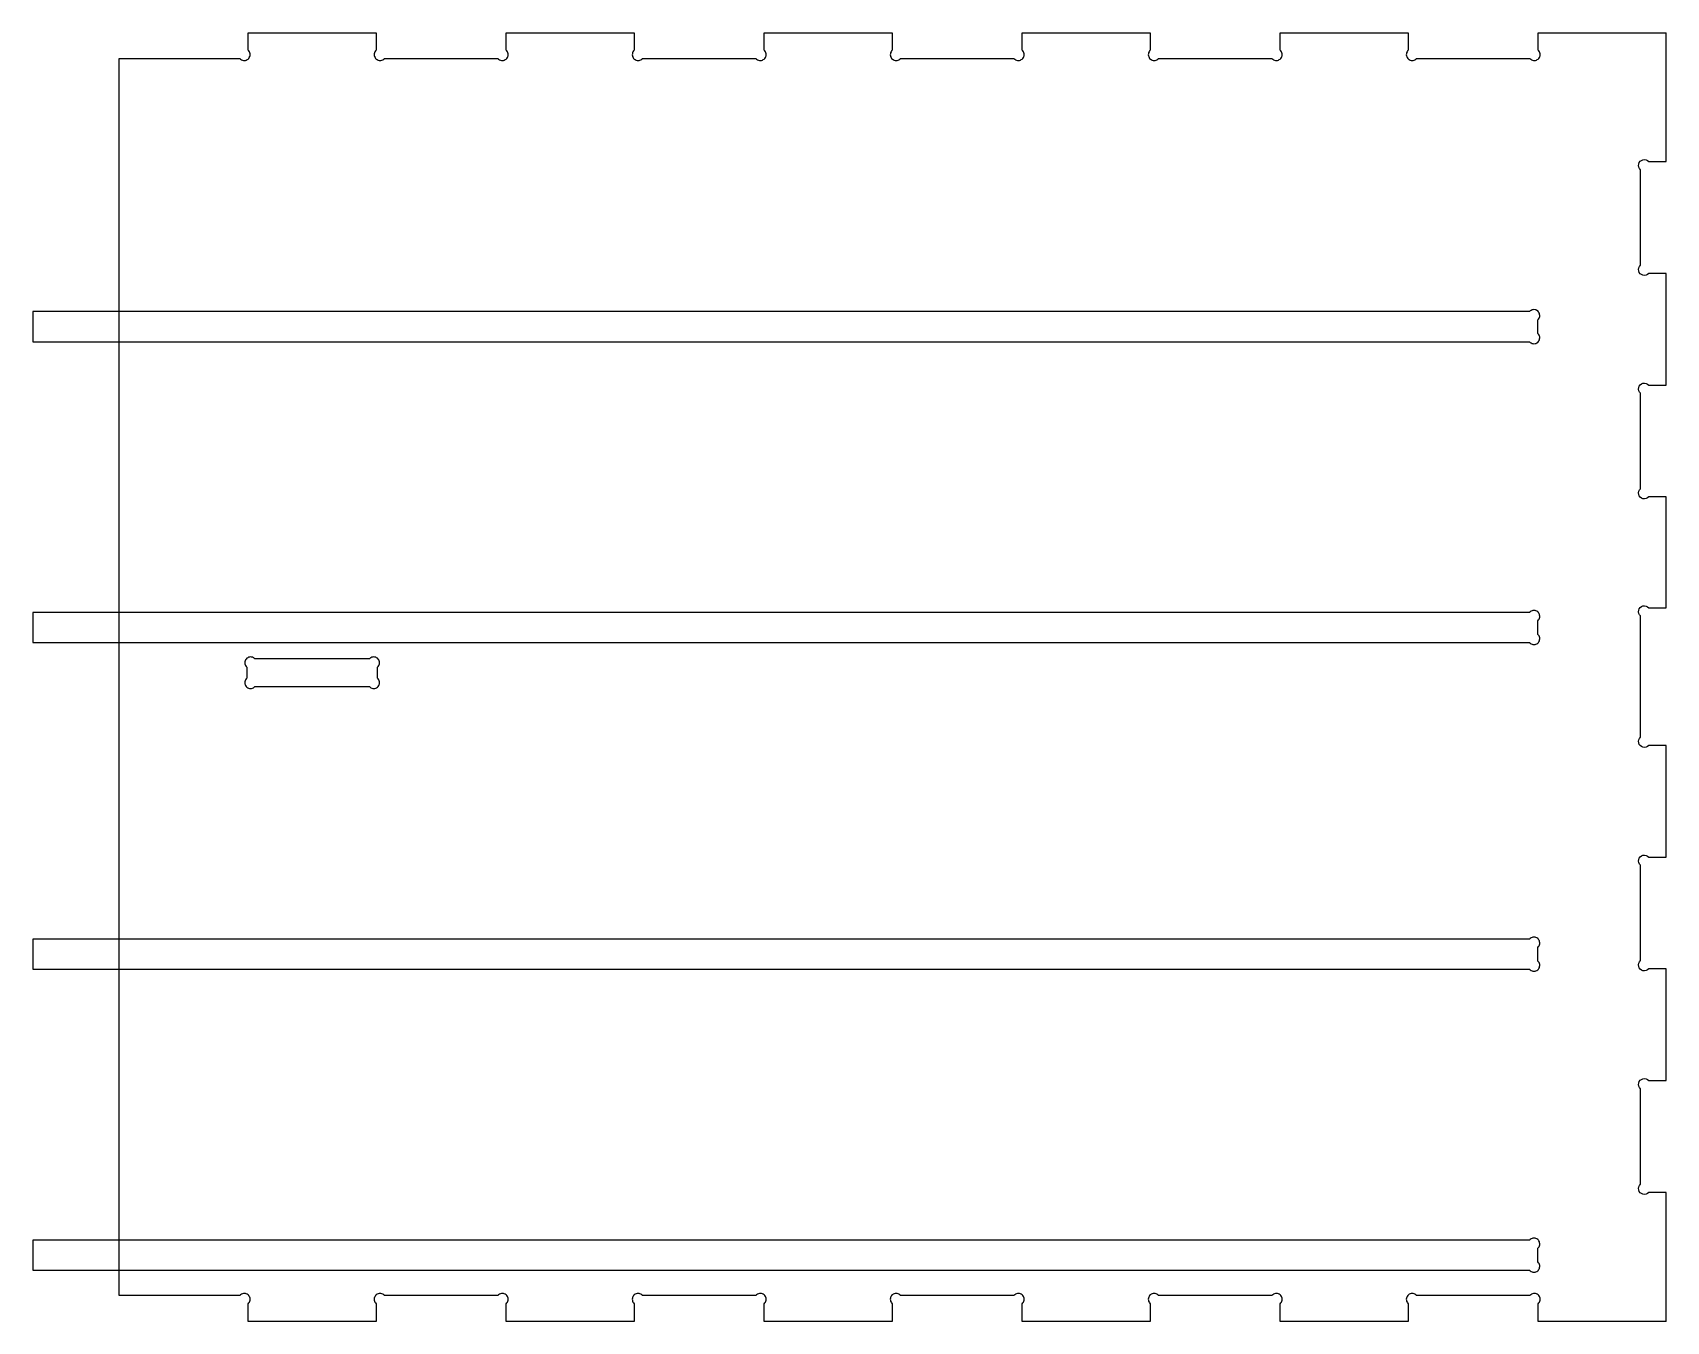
# Model space of a CAD drawing. Header units: inches. Extents: x 412 to 792, y 161 to 460.
import ezdxf

# ---------------------------------------------------------------- set-up
doc = ezdxf.new("R2010")
doc.units = ezdxf.units.IN
doc.header["$MEASUREMENT"] = 0
doc.layers.add('CUT', color=7, linetype='Continuous')
doc.layers.add('POCKET', color=7, linetype='Continuous')

msp = doc.modelspace()

# ---------------------------------------------------------------- linework, layer by layer
at = {"layer": 'CUT', "color": 4}
msp.add_lwpolyline([(791.52, 160.54), (761.72, 160.54), (761.72, 164.64), (761.88, 164.81), (762.01, 165), (762.11, 165.21), (762.17, 165.44), (762.18, 165.67), (762.16, 165.9), (762.1, 166.13), (762, 166.34), (761.87, 166.53), (761.7, 166.69), (761.51, 166.83), (761.3, 166.93), (761.08, 166.99), (760.84, 167.01), (760.61, 166.99), (760.39, 166.93), (760.17, 166.84), (759.98, 166.7), (759.81, 166.54), (733.42, 166.54), (733.26, 166.7), (733.06, 166.84), (732.85, 166.93), (732.62, 166.99), (732.39, 167.01), (732.16, 166.99), (731.94, 166.93), (731.72, 166.83), (731.53, 166.69), (731.37, 166.53), (731.23, 166.34), (731.14, 166.13), (731.07, 165.9), (731.05, 165.67), (731.07, 165.44), (731.13, 165.21), (731.22, 165), (731.36, 164.81), (731.52, 164.64), (731.52, 160.54), (701.72, 160.54), (701.72, 164.64), (701.88, 164.81), (702.01, 165), (702.11, 165.21), (702.17, 165.44), (702.18, 165.67), (702.16, 165.9), (702.1, 166.13), (702, 166.34), (701.87, 166.53), (701.7, 166.69), (701.51, 166.83), (701.3, 166.93), (701.08, 166.99), (700.84, 167.01), (700.61, 166.99), (700.39, 166.93), (700.17, 166.84), (699.98, 166.7), (699.81, 166.54), (673.42, 166.54), (673.26, 166.7), (673.06, 166.84), (672.85, 166.93), (672.62, 166.99), (672.39, 167.01), (672.16, 166.99), (671.94, 166.93), (671.72, 166.83), (671.53, 166.69), (671.37, 166.53), (671.23, 166.34), (671.14, 166.13), (671.07, 165.9), (671.05, 165.67), (671.07, 165.44), (671.13, 165.21), (671.22, 165), (671.36, 164.81), (671.52, 164.64), (671.52, 160.54), (641.72, 160.54), (641.72, 164.64), (641.88, 164.81), (642.01, 165), (642.11, 165.21), (642.17, 165.44), (642.18, 165.67), (642.16, 165.9), (642.1, 166.13), (642, 166.34), (641.87, 166.53), (641.7, 166.69), (641.51, 166.83), (641.3, 166.93), (641.08, 166.99), (640.84, 167.01), (640.61, 166.99), (640.39, 166.93), (640.17, 166.84), (639.98, 166.7), (639.81, 166.54), (613.42, 166.54), (613.26, 166.7), (613.06, 166.84), (612.85, 166.93), (612.62, 166.99), (612.39, 167.01), (612.16, 166.99), (611.94, 166.93), (611.72, 166.83), (611.53, 166.69), (611.37, 166.53), (611.23, 166.34), (611.14, 166.13), (611.07, 165.9), (611.05, 165.67), (611.07, 165.44), (611.13, 165.21), (611.22, 165), (611.36, 164.81), (611.52, 164.64), (611.52, 160.54), (581.72, 160.54), (581.72, 164.64), (581.88, 164.81), (582.01, 165), (582.11, 165.21), (582.17, 165.44), (582.18, 165.67), (582.16, 165.9), (582.1, 166.13), (582, 166.34), (581.87, 166.53), (581.7, 166.69), (581.51, 166.83), (581.3, 166.93), (581.08, 166.99), (580.84, 167.01), (580.61, 166.99), (580.39, 166.93), (580.17, 166.84), (579.98, 166.7), (579.81, 166.54), (553.42, 166.54), (553.26, 166.7), (553.06, 166.84), (552.85, 166.93), (552.62, 166.99), (552.39, 167.01), (552.16, 166.99), (551.94, 166.93), (551.72, 166.83), (551.53, 166.69), (551.37, 166.53), (551.23, 166.34), (551.14, 166.13), (551.07, 165.9), (551.05, 165.67), (551.07, 165.44), (551.13, 165.21), (551.22, 165), (551.36, 164.81), (551.52, 164.64), (551.52, 160.54), (521.72, 160.54), (521.72, 164.64), (521.88, 164.81), (522.01, 165), (522.11, 165.21), (522.17, 165.44), (522.18, 165.67), (522.16, 165.9), (522.1, 166.13), (522, 166.34), (521.87, 166.53), (521.7, 166.69), (521.51, 166.83), (521.3, 166.93), (521.08, 166.99), (520.84, 167.01), (520.61, 166.99), (520.39, 166.93), (520.17, 166.84), (519.98, 166.7), (519.81, 166.54), (493.42, 166.54), (493.26, 166.7), (493.06, 166.84), (492.85, 166.93), (492.62, 166.99), (492.39, 167.01), (492.16, 166.99), (491.94, 166.93), (491.72, 166.83), (491.53, 166.69), (491.37, 166.53), (491.23, 166.34), (491.14, 166.13), (491.07, 165.9), (491.05, 165.67), (491.07, 165.44), (491.13, 165.21), (491.22, 165), (491.36, 164.81), (491.52, 164.64), (491.52, 160.54), (461.72, 160.54), (461.72, 164.64), (461.88, 164.81), (462.01, 165), (462.11, 165.21), (462.17, 165.44), (462.18, 165.67), (462.16, 165.9), (462.1, 166.13), (462, 166.34), (461.87, 166.53), (461.7, 166.69), (461.51, 166.83), (461.3, 166.93), (461.08, 166.99), (460.84, 167.01), (460.61, 166.99), (460.39, 166.93), (460.17, 166.84), (459.98, 166.7), (459.81, 166.54), (431.72, 166.54), (431.72, 454.34), (459.81, 454.34), (459.98, 454.18), (460.17, 454.05), (460.39, 453.95), (460.61, 453.89), (460.84, 453.88), (461.08, 453.9), (461.3, 453.96), (461.51, 454.06), (461.7, 454.19), (461.87, 454.36), (462, 454.55), (462.1, 454.76), (462.16, 454.98), (462.18, 455.22), (462.17, 455.45), (462.11, 455.67), (462.01, 455.89), (461.88, 456.08), (461.72, 456.25), (461.72, 460.34), (491.52, 460.34), (491.52, 456.25), (491.36, 456.08), (491.22, 455.89), (491.13, 455.67), (491.07, 455.45), (491.05, 455.22), (491.07, 454.98), (491.14, 454.76), (491.23, 454.55), (491.37, 454.36), (491.53, 454.19), (491.72, 454.06), (491.94, 453.96), (492.16, 453.9), (492.39, 453.88), (492.62, 453.89), (492.85, 453.95), (493.06, 454.05), (493.26, 454.18), (493.42, 454.34), (519.81, 454.34), (519.98, 454.18), (520.17, 454.05), (520.39, 453.95), (520.61, 453.89), (520.84, 453.88), (521.08, 453.9), (521.3, 453.96), (521.51, 454.06), (521.7, 454.19), (521.87, 454.36), (522, 454.55), (522.1, 454.76), (522.16, 454.98), (522.18, 455.22), (522.17, 455.45), (522.11, 455.67), (522.01, 455.89), (521.88, 456.08), (521.72, 456.25), (521.72, 460.34), (551.52, 460.34), (551.52, 456.25), (551.36, 456.08), (551.22, 455.89), (551.13, 455.67), (551.07, 455.45), (551.05, 455.22), (551.07, 454.98), (551.14, 454.76), (551.23, 454.55), (551.37, 454.36), (551.53, 454.19), (551.72, 454.06), (551.94, 453.96), (552.16, 453.9), (552.39, 453.88), (552.62, 453.89), (552.85, 453.95), (553.06, 454.05), (553.26, 454.18), (553.42, 454.34), (579.81, 454.34), (579.98, 454.18), (580.17, 454.05), (580.39, 453.95), (580.61, 453.89), (580.84, 453.88), (581.08, 453.9), (581.3, 453.96), (581.51, 454.06), (581.7, 454.19), (581.87, 454.36), (582, 454.55), (582.1, 454.76), (582.16, 454.98), (582.18, 455.22), (582.17, 455.45), (582.11, 455.67), (582.01, 455.89), (581.88, 456.08), (581.72, 456.25), (581.72, 460.34), (611.52, 460.34), (611.52, 456.25), (611.36, 456.08), (611.22, 455.89), (611.13, 455.67), (611.07, 455.45), (611.05, 455.22), (611.07, 454.98), (611.14, 454.76), (611.23, 454.55), (611.37, 454.36), (611.53, 454.19), (611.72, 454.06), (611.94, 453.96), (612.16, 453.9), (612.39, 453.88), (612.62, 453.89), (612.85, 453.95), (613.06, 454.05), (613.26, 454.18), (613.42, 454.34), (639.81, 454.34), (639.98, 454.18), (640.17, 454.05), (640.39, 453.95), (640.61, 453.89), (640.84, 453.88), (641.08, 453.9), (641.3, 453.96), (641.51, 454.06), (641.7, 454.19), (641.87, 454.36), (642, 454.55), (642.1, 454.76), (642.16, 454.98), (642.18, 455.22), (642.17, 455.45), (642.11, 455.67), (642.01, 455.89), (641.88, 456.08), (641.72, 456.25), (641.72, 460.34), (671.52, 460.34), (671.52, 456.25), (671.36, 456.08), (671.22, 455.89), (671.13, 455.67), (671.07, 455.45), (671.05, 455.22), (671.07, 454.98), (671.14, 454.76), (671.23, 454.55), (671.37, 454.36), (671.53, 454.19), (671.72, 454.06), (671.94, 453.96), (672.16, 453.9), (672.39, 453.88), (672.62, 453.89), (672.85, 453.95), (673.06, 454.05), (673.26, 454.18), (673.42, 454.34), (699.81, 454.34), (699.98, 454.18), (700.17, 454.05), (700.39, 453.95), (700.61, 453.89), (700.84, 453.88), (701.08, 453.9), (701.3, 453.96), (701.51, 454.06), (701.7, 454.19), (701.87, 454.36), (702, 454.55), (702.1, 454.76), (702.16, 454.98), (702.18, 455.22), (702.17, 455.45), (702.11, 455.67), (702.01, 455.89), (701.88, 456.08), (701.72, 456.25), (701.72, 460.34), (731.52, 460.34), (731.52, 456.25), (731.36, 456.08), (731.22, 455.89), (731.13, 455.67), (731.07, 455.45), (731.05, 455.22), (731.07, 454.98), (731.14, 454.76), (731.23, 454.55), (731.37, 454.36), (731.53, 454.19), (731.72, 454.06), (731.94, 453.96), (732.16, 453.9), (732.39, 453.88), (732.62, 453.89), (732.85, 453.95), (733.06, 454.05), (733.26, 454.18), (733.42, 454.34), (759.81, 454.34), (759.98, 454.18), (760.17, 454.05), (760.39, 453.95), (760.61, 453.89), (760.84, 453.88), (761.08, 453.9), (761.3, 453.96), (761.51, 454.06), (761.7, 454.19), (761.87, 454.36), (762, 454.55), (762.1, 454.76), (762.16, 454.98), (762.18, 455.22), (762.17, 455.45), (762.11, 455.67), (762.01, 455.89), (761.88, 456.08), (761.72, 456.25), (761.72, 460.34), (791.52, 460.34)], dxfattribs=at)
msp.add_lwpolyline([(791.52, 160.54), (791.52, 190.54), (787.42, 190.54, -1.074656), (785.52, 192.45), (785.52, 214.64, -1.073432), (787.43, 216.54), (791.52, 216.54), (791.52, 242.54), (787.42, 242.54, -1.074656), (785.52, 244.45), (785.52, 266.64, -1.073432), (787.43, 268.54), (791.52, 268.54), (791.52, 294.54), (787.42, 294.54, -1.074656), (785.52, 296.45), (785.52, 324.64, -1.074591), (787.43, 326.54), (791.52, 326.54), (791.52, 352.34), (787.42, 352.34, -1.074656), (785.52, 354.25), (785.52, 376.44, -1.073432), (787.43, 378.34), (791.52, 378.34), (791.52, 404.34), (787.42, 404.34, -1.074656), (785.52, 406.25), (785.52, 428.44, -1.073432), (787.43, 430.34), (791.52, 430.34), (791.52, 460.34)], format="xyb", dxfattribs=at)
msp.add_lwpolyline([(491.82, 312.74), (491.98, 312.91), (492.11, 313.1), (492.21, 313.31), (492.27, 313.54), (492.29, 313.77), (492.26, 314), (492.2, 314.23), (492.1, 314.44), (491.97, 314.63), (491.8, 314.79), (491.61, 314.93), (491.4, 315.03), (491.18, 315.09), (490.95, 315.11), (490.71, 315.09), (490.49, 315.03), (490.27, 314.94), (490.08, 314.81), (489.91, 314.64), (463.32, 314.64), (463.16, 314.81), (462.96, 314.94), (462.75, 315.03), (462.52, 315.09), (462.29, 315.11), (462.06, 315.09), (461.83, 315.03), (461.62, 314.93), (461.43, 314.79), (461.27, 314.63), (461.13, 314.44), (461.04, 314.23), (460.97, 314), (460.95, 313.77), (460.97, 313.54), (461.03, 313.31), (461.12, 313.1), (461.26, 312.91), (461.42, 312.74), (461.42, 310.15), (461.26, 309.98), (461.12, 309.79), (461.03, 309.57), (460.97, 309.35), (460.95, 309.12), (460.97, 308.88), (461.04, 308.66), (461.13, 308.45), (461.27, 308.26), (461.43, 308.09), (461.62, 307.96), (461.83, 307.86), (462.06, 307.8), (462.29, 307.78), (462.52, 307.79), (462.75, 307.85), (462.96, 307.95), (463.16, 308.08), (463.32, 308.24), (489.91, 308.24), (490.08, 308.08), (490.27, 307.95), (490.49, 307.85), (490.71, 307.79), (490.95, 307.78), (491.18, 307.8), (491.4, 307.86), (491.61, 307.96), (491.8, 308.09), (491.97, 308.26), (492.1, 308.45), (492.2, 308.66), (492.26, 308.88), (492.29, 309.12), (492.27, 309.35), (492.21, 309.57), (492.11, 309.79), (491.98, 309.98), (491.82, 310.15)], close=True, dxfattribs=at)
at = {"layer": 'POCKET', "color": 2}
for points in [[(761.62, 393.54), (761.78, 393.71), (761.91, 393.9), (762.01, 394.11), (762.07, 394.34), (762.08, 394.57), (762.06, 394.8), (762, 395.03), (761.9, 395.24), (761.77, 395.43), (761.6, 395.59), (761.41, 395.73), (761.2, 395.83), (760.98, 395.89), (760.74, 395.91), (760.51, 395.89), (760.29, 395.83), (760.07, 395.74), (759.88, 395.6), (759.71, 395.44), (411.62, 395.44), (411.62, 388.44), (759.71, 388.44), (759.88, 388.28), (760.07, 388.15), (760.29, 388.05), (760.51, 387.99), (760.74, 387.98), (760.98, 388), (761.2, 388.06), (761.41, 388.16), (761.6, 388.29), (761.77, 388.46), (761.9, 388.65), (762, 388.86), (762.06, 389.08), (762.08, 389.32), (762.07, 389.55), (762.01, 389.77), (761.91, 389.99), (761.78, 390.18), (761.62, 390.35)], [(761.62, 323.54), (761.78, 323.71), (761.91, 323.9), (762.01, 324.11), (762.07, 324.34), (762.08, 324.57), (762.06, 324.8), (762, 325.03), (761.9, 325.24), (761.77, 325.43), (761.6, 325.59), (761.41, 325.73), (761.2, 325.83), (760.98, 325.89), (760.74, 325.91), (760.51, 325.89), (760.29, 325.83), (760.07, 325.74), (759.88, 325.6), (759.71, 325.44), (411.62, 325.44), (411.62, 318.44), (759.71, 318.44), (759.88, 318.28), (760.07, 318.15), (760.29, 318.05), (760.51, 317.99), (760.74, 317.98), (760.98, 318), (761.2, 318.06), (761.41, 318.16), (761.6, 318.29), (761.77, 318.46), (761.9, 318.65), (762, 318.86), (762.06, 319.08), (762.08, 319.32), (762.07, 319.55), (762.01, 319.77), (761.91, 319.99), (761.78, 320.18), (761.62, 320.35)], [(761.62, 247.54), (761.78, 247.71), (761.91, 247.9), (762.01, 248.11), (762.07, 248.34), (762.08, 248.57), (762.06, 248.8), (762, 249.03), (761.9, 249.24), (761.77, 249.43), (761.6, 249.59), (761.41, 249.73), (761.2, 249.83), (760.98, 249.89), (760.74, 249.91), (760.51, 249.89), (760.29, 249.83), (760.07, 249.74), (759.88, 249.6), (759.71, 249.44), (411.62, 249.44), (411.62, 242.44), (759.71, 242.44), (759.88, 242.28), (760.07, 242.15), (760.29, 242.05), (760.51, 241.99), (760.74, 241.98), (760.98, 242), (761.2, 242.06), (761.41, 242.16), (761.6, 242.29), (761.77, 242.46), (761.9, 242.65), (762, 242.86), (762.06, 243.08), (762.08, 243.32), (762.07, 243.55), (762.01, 243.77), (761.91, 243.99), (761.78, 244.18), (761.62, 244.35)], [(761.62, 177.54), (761.78, 177.71), (761.91, 177.9), (762.01, 178.11), (762.07, 178.34), (762.08, 178.57), (762.06, 178.8), (762, 179.03), (761.9, 179.24), (761.77, 179.43), (761.6, 179.59), (761.41, 179.73), (761.2, 179.83), (760.98, 179.89), (760.74, 179.91), (760.51, 179.89), (760.29, 179.83), (760.07, 179.74), (759.88, 179.6), (759.71, 179.44), (411.62, 179.44), (411.62, 172.44), (759.71, 172.44), (759.88, 172.28), (760.07, 172.15), (760.29, 172.05), (760.51, 171.99), (760.74, 171.98), (760.98, 172), (761.2, 172.06), (761.41, 172.16), (761.6, 172.29), (761.77, 172.46), (761.9, 172.65), (762, 172.86), (762.06, 173.08), (762.08, 173.32), (762.07, 173.55), (762.01, 173.77), (761.91, 173.99), (761.78, 174.18), (761.62, 174.35)]]:
    msp.add_lwpolyline(points, close=True, dxfattribs=at)

doc.saveas('drawing.dxf')
